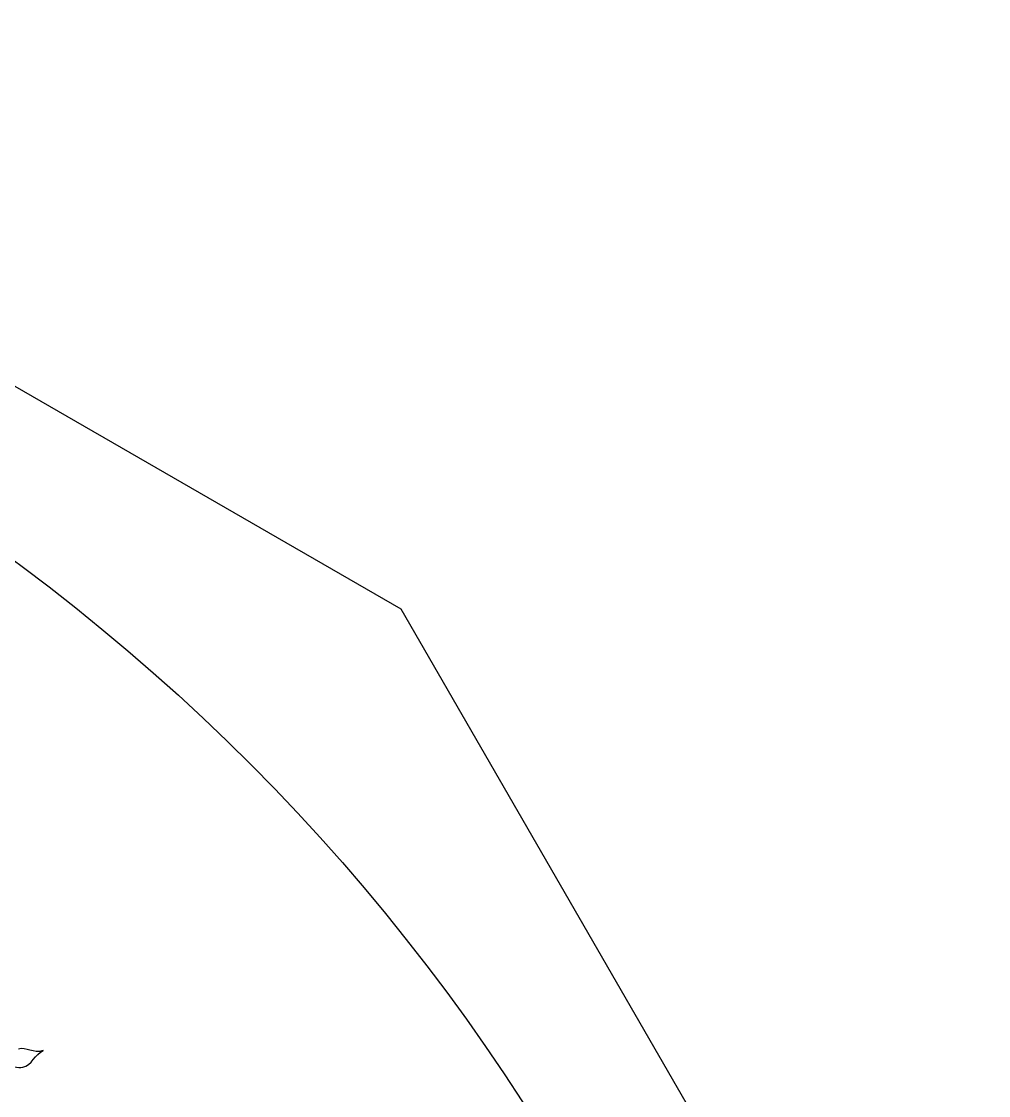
# Model space of a CAD drawing. Extents: x 5.1 to 86.3, y 5.1 to 86.3.
# Drawn here: x 68.38 to 86.27, y 66.39 to 86.27 of the extents above; entities that cross this region are included whole.
import ezdxf

# ---------------------------------------------------------------- set-up
doc = ezdxf.new("R2010")
doc.units = 0
doc.layers.add('View004', color=7, linetype='CONTINUOUS')

msp = doc.modelspace()

# ---------------------------------------------------------------- linework, layer by layer
at = {"layer": 'View004', "color": 7}
for p, q in [((56.571293, 86.270189), (75.399291, 75.39919)), ((75.399291, 75.39919), (86.270293, 56.571188))]:
    msp.add_line(p, q, dxfattribs=at)
at = {"layer": 'View004', "color": 3}
msp.add_open_spline([(64.701294, 78.610206), (76.458535, 71.82216), (83.701294, 59.277333), (83.701294, 45.701241)], degree=3, dxfattribs=at)
at = {"layer": 'View004', "color": 1}
for points in [[(68.785946, 67.221924), (68.599905, 67.162424), (68.468843, 67.295151), (68.325305, 67.249802)], [(68.408353, 66.916107), (68.568155, 66.942502), (68.637687, 67.164625), (68.785946, 67.221924)], [(68.147698, 67.012249), (68.173976, 66.923449), (68.316984, 66.901015), (68.408353, 66.916107)]]:
    msp.add_open_spline(points, degree=3, dxfattribs=at)

doc.saveas('drawing.dxf')
